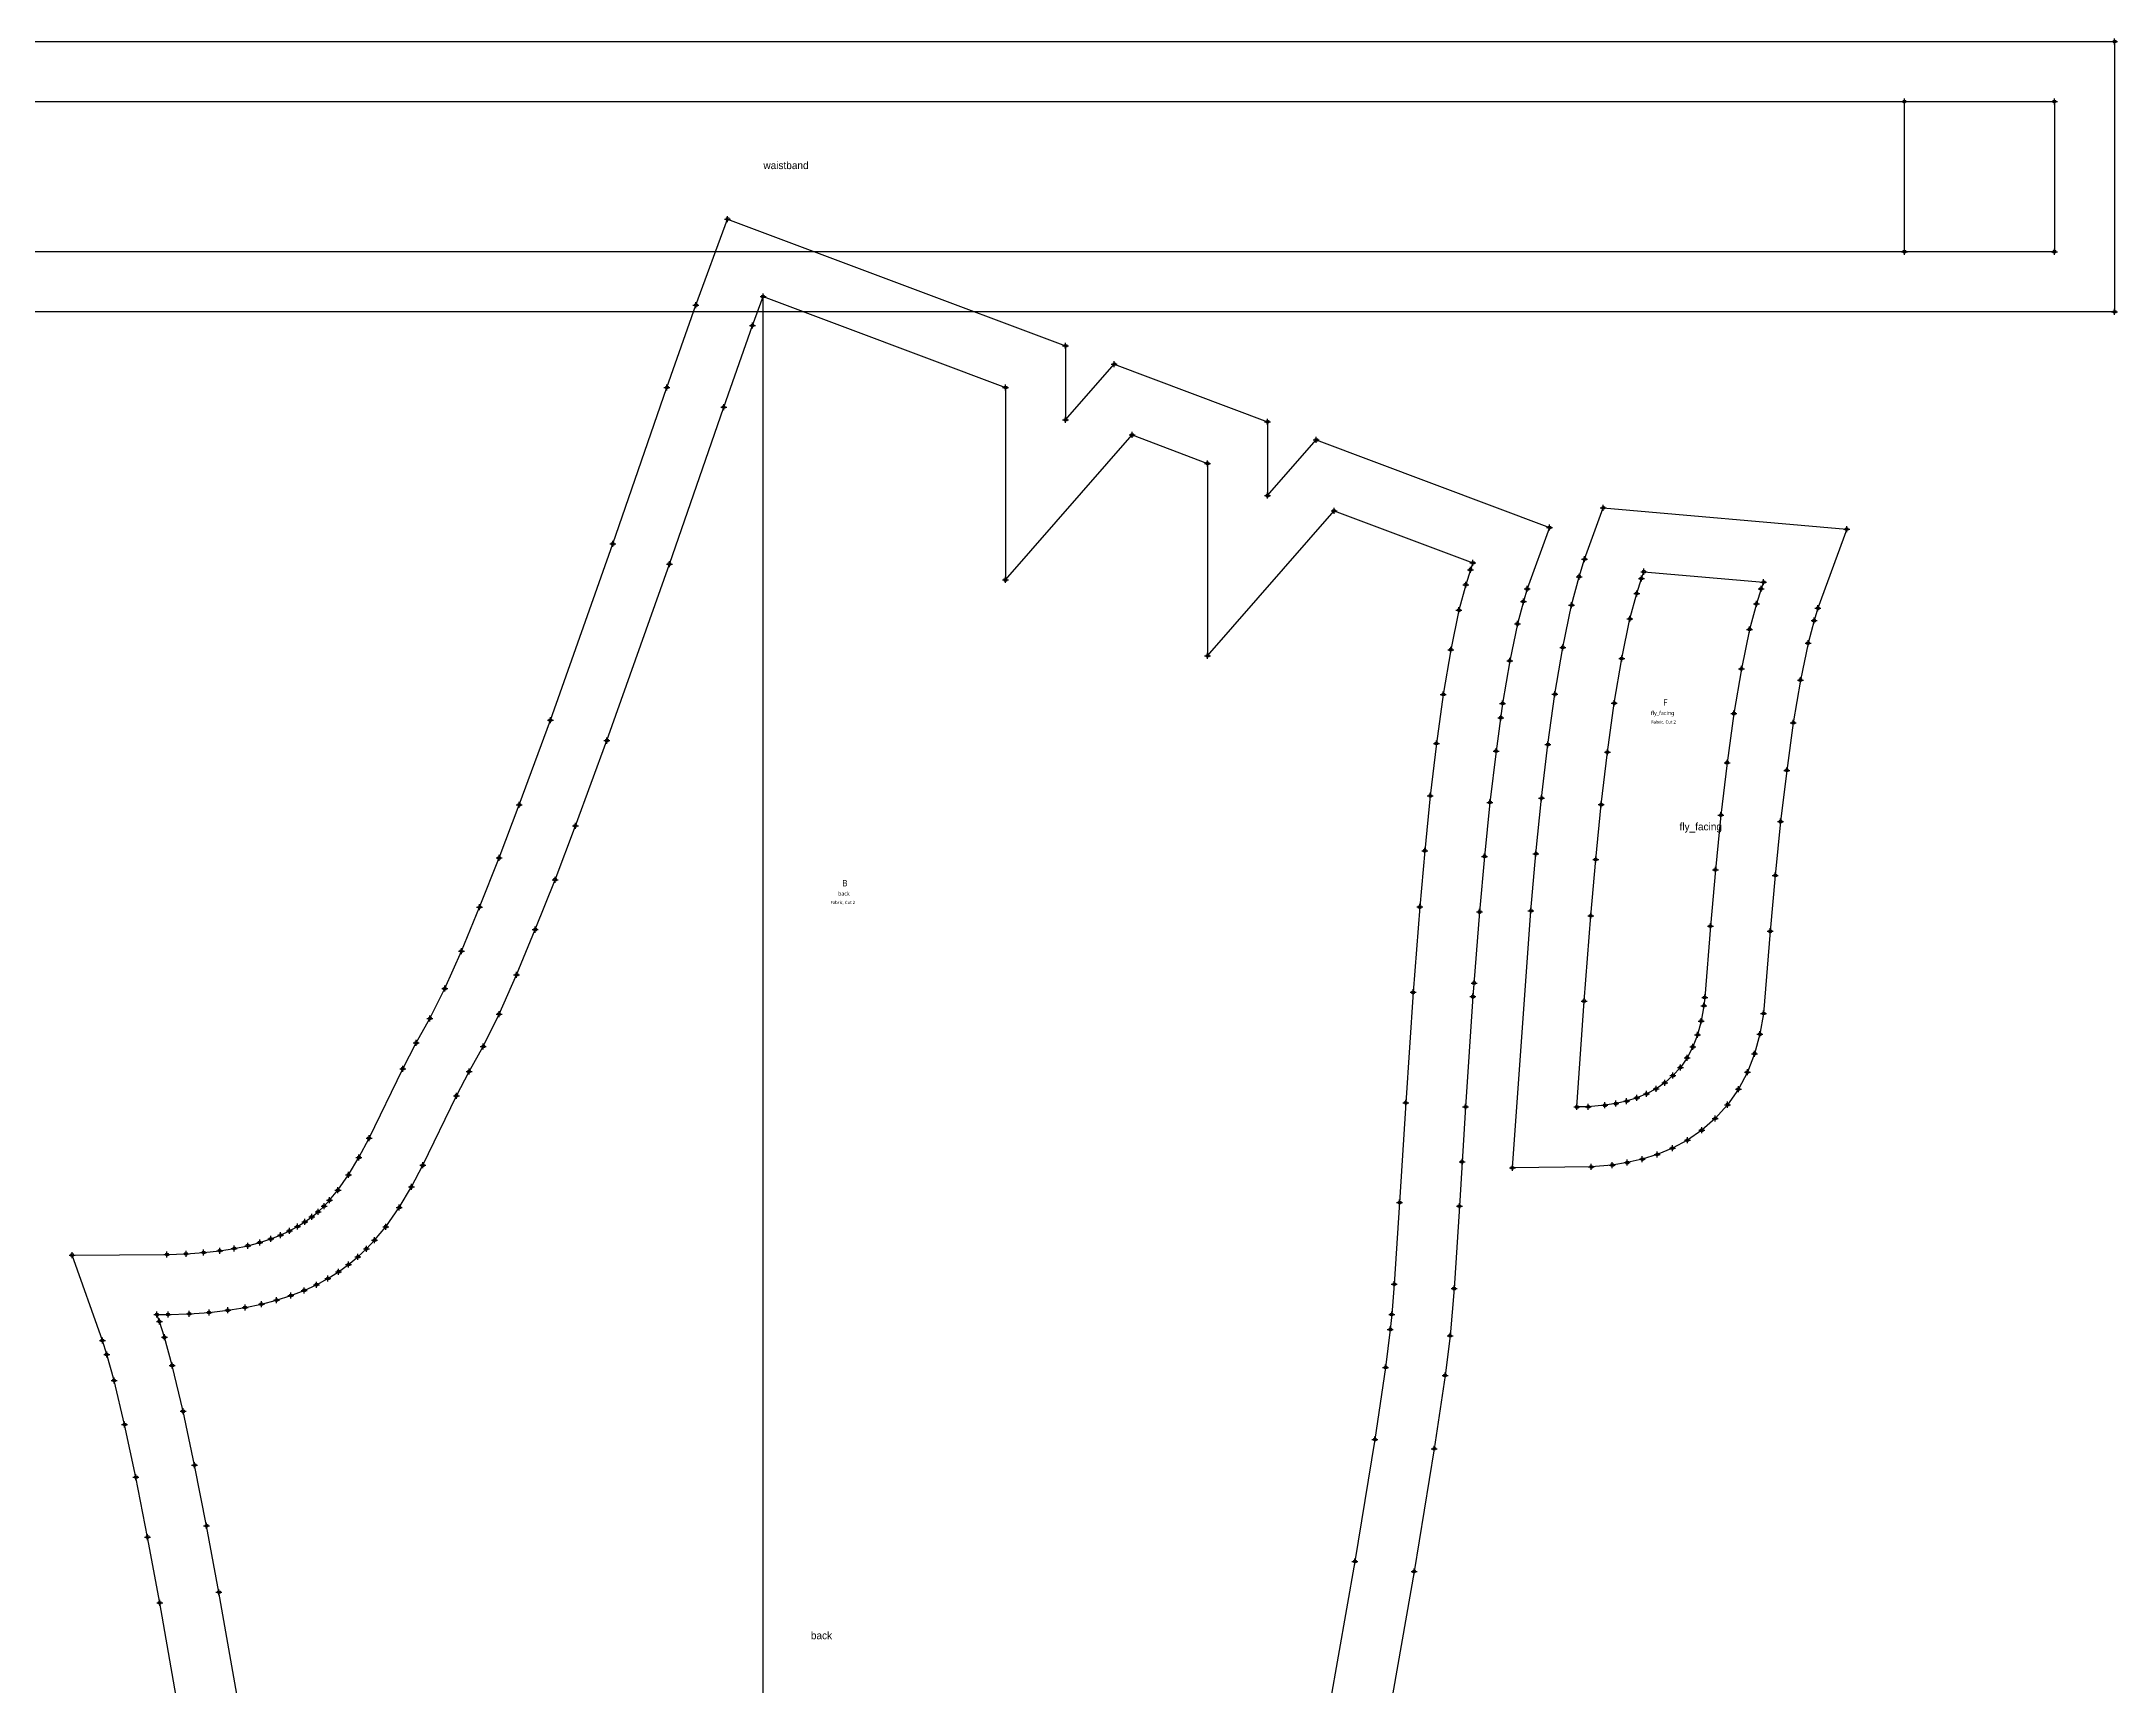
# Model space of a CAD drawing. Extents: x -1 to 1262, y -1 to 1096.
# Drawn here: x 571 to 1261, y 547 to 1095 of the extents above; entities that cross this region are included whole.
import ezdxf

# ---------------------------------------------------------------- set-up
doc = ezdxf.new("R2010")
doc.units = 0
doc.header["$PDMODE"] = 34
for name, color, linetype in [('1', 250, 'CONTINUOUS'), ('14', 250, 'CONTINUOUS'), ('15', 250, 'CONTINUOUS'), ('2', 250, 'CONTINUOUS'), ('3', 250, 'CONTINUOUS'), ('4', 250, 'CONTINUOUS'), ('7', 250, 'CONTINUOUS'), ('8', 250, 'CONTINUOUS'), ('80', 250, 'CONTINUOUS'), ('84', 250, 'CONTINUOUS'), ('85', 250, 'CONTINUOUS'), ('87', 250, 'CONTINUOUS')]:
    doc.layers.add(name, color=color, linetype=linetype)
doc.styles.add('YU GOTHIC UI', font='YU GOTHIC UI')
doc.styles.add('YU GOTHIC UI_BOLD', font='YU GOTHIC UI')

# ---------------------------------------------------------------- blocks, each defined once
blk = doc.blocks.new('FLY_FACING')
at = {"layer": '1'}
blk.add_lwpolyline([(1090.88, 939.26), (1171.98, 932.16), (1162.4, 905.83), (1161.09, 901.7), (1159.11, 894.19), (1156.55, 881.92), (1154.17, 867.69), (1151.98, 851.85), (1149.97, 834.77), (1148.15, 816.81), (1146.5, 798.26), (1144.29, 770.91), (1143.08, 763.99), (1141.3, 757.5), (1138.9, 751.38), (1135.9, 745.7), (1132.3, 740.53), (1128.2, 735.94), (1123.69, 731.99), (1118.89, 728.69), (1113.92, 726.03), (1108.89, 723.94), (1103.85, 722.36), (1098.87, 721.23), (1093.87, 720.44), (1086.9, 719.83), (1060.63, 719.48), (1066.78, 805.05), (1068.48, 824.08), (1070.36, 842.61), (1072.45, 860.42), (1074.78, 877.23), (1077.39, 892.79), (1080.32, 906.87), (1082.81, 916.32), (1084.66, 922.18), (1090.88, 939.26)], close=True, dxfattribs=at)
at = {"layer": '14'}
blk.add_lwpolyline([(1104.42, 918), (1144.27, 914.51), (1143.45, 912.26), (1141.88, 907.27), (1139.64, 898.78), (1136.89, 885.62), (1134.4, 870.72), (1132.14, 854.39), (1130.09, 836.95), (1128.24, 818.7), (1126.57, 799.96), (1124.71, 776.19), (1124.43, 773.44), (1123.54, 768.37), (1122.29, 763.81), (1120.7, 759.74), (1118.78, 756.13), (1116.58, 752.95), (1114.11, 750.19), (1111.39, 747.81), (1108.46, 745.8), (1105.34, 744.12), (1102.05, 742.76), (1098.63, 741.69), (1095.08, 740.88), (1091.45, 740.31), (1085.89, 739.82), (1082.14, 739.77), (1084.5, 775.03), (1086.72, 803.44), (1088.39, 822.19), (1090.24, 840.44), (1092.29, 857.88), (1094.55, 874.2), (1097.05, 889.1), (1099.79, 902.27), (1102.03, 910.75), (1103.6, 915.75), (1104.42, 918)], close=True, dxfattribs=at)
at = {"layer": '2'}
for p in [(1090.88, 939.26), (1090.88, 939.26), (1171.98, 932.16), (1084.66, 922.18), (1103.6, 915.75), (1104.42, 918), (1104.42, 918), (1144.27, 914.51), (1146.5, 798.26), (1084.5, 775.03), (1124.71, 776.19), (1082.14, 739.77), (1060.63, 719.48)]:
    blk.add_point(p, dxfattribs=at)
at = {"layer": '3'}
for p in [(1082.81, 916.32), (1143.45, 912.26), (1080.32, 906.87), (1102.03, 910.75), (1141.88, 907.27), (1162.4, 905.83), (1099.79, 902.27), (1139.64, 898.78), (1161.09, 901.7), (1077.39, 892.79), (1159.11, 894.19), (1097.05, 889.1), (1136.89, 885.62), (1074.78, 877.23), (1156.55, 881.92), (1094.55, 874.2), (1134.4, 870.72), (1154.17, 867.69), (1072.45, 860.42), (1092.29, 857.88), (1132.14, 854.39), (1151.98, 851.85), (1070.36, 842.61), (1090.24, 840.44), (1130.09, 836.95), (1149.97, 834.77), (1068.48, 824.08), (1088.39, 822.19), (1128.24, 818.7), (1148.15, 816.81), (1066.78, 805.05), (1086.72, 803.44), (1126.57, 799.96), (1124.43, 773.44), (1123.54, 768.37), (1144.29, 770.91), (1120.7, 759.74), (1122.29, 763.81), (1143.08, 763.99), (1116.58, 752.95), (1118.78, 756.13), (1141.3, 757.5), (1108.46, 745.8), (1111.39, 747.81), (1114.11, 750.19), (1135.9, 745.7), (1138.9, 751.38), (1085.89, 739.82), (1091.45, 740.31), (1095.08, 740.88), (1098.63, 741.69), (1102.05, 742.76), (1105.34, 744.12), (1132.3, 740.53), (1123.69, 731.99), (1128.2, 735.94), (1113.92, 726.03), (1118.89, 728.69), (1086.9, 719.83), (1093.87, 720.44), (1098.87, 721.23), (1103.85, 722.36), (1108.89, 723.94)]:
    blk.add_point(p, dxfattribs=at)
at = {"layer": '84'}
blk.add_lwpolyline([(1090.88, 939.26), (1171.98, 932.16), (1162.4, 905.83), (1161.09, 901.7), (1159.11, 894.19), (1156.55, 881.92), (1154.17, 867.69), (1151.98, 851.85), (1149.97, 834.77), (1148.15, 816.81), (1146.5, 798.26), (1144.29, 770.91), (1143.08, 763.99), (1141.3, 757.5), (1138.9, 751.38), (1135.9, 745.7), (1132.3, 740.53), (1128.2, 735.94), (1123.69, 731.99), (1118.89, 728.69), (1113.92, 726.03), (1108.89, 723.94), (1103.85, 722.36), (1098.87, 721.23), (1093.87, 720.44), (1086.9, 719.83), (1060.63, 719.48), (1066.78, 805.05), (1068.48, 824.08), (1070.36, 842.61), (1072.45, 860.42), (1074.78, 877.23), (1077.39, 892.79), (1080.32, 906.87), (1082.81, 916.32), (1084.66, 922.18), (1090.88, 939.26)], close=True, dxfattribs=at)
at = {"layer": '87'}
blk.add_lwpolyline([(1104.42, 918), (1144.27, 914.51), (1143.45, 912.26), (1141.88, 907.27), (1139.64, 898.78), (1136.89, 885.62), (1134.4, 870.72), (1132.14, 854.39), (1130.09, 836.95), (1128.24, 818.7), (1126.57, 799.96), (1124.71, 776.19), (1124.43, 773.44), (1123.54, 768.37), (1122.29, 763.81), (1120.7, 759.74), (1118.78, 756.13), (1116.58, 752.95), (1114.11, 750.19), (1111.39, 747.81), (1108.46, 745.8), (1105.34, 744.12), (1102.05, 742.76), (1098.63, 741.69), (1095.08, 740.88), (1091.45, 740.31), (1085.89, 739.82), (1082.14, 739.77), (1084.5, 775.03), (1086.72, 803.44), (1088.39, 822.19), (1090.24, 840.44), (1092.29, 857.88), (1094.55, 874.2), (1097.05, 889.1), (1099.79, 902.27), (1102.03, 910.75), (1103.6, 915.75), (1104.42, 918)], close=True, dxfattribs=at)
at = {"layer": '1'}
for s, height, style, p in [('fly_facing', 1.323, 'YU GOTHIC UI_BOLD', (1106.75, 870.26)), ('F', 2.12, 'YU GOTHIC UI_BOLD', (1110.85, 873.35)), ('Fabric, Cut 2', 1.0583, 'YU GOTHIC UI', (1106.88, 867.44))]:
    blk.add_text(s, height=height, dxfattribs=dict(at, style=style)).set_placement(p)
at = {"layer": '15'}
blk.add_text('fly_facing', height=2.5, dxfattribs=at).set_placement((1116.3, 831.87))
blk = doc.blocks.new('BACK')
at = {"layer": '1'}
blk.add_lwpolyline([(799.25, 1035.42), (911.82, 993.18), (911.81, 968.57), (928, 987.11), (979.11, 967.92), (979.1, 943.32), (995.29, 961.85), (1073.03, 932.68), (1065.59, 912.23), (1064.29, 908.1), (1062.3, 900.59), (1059.75, 888.32), (1057.36, 874.09), (1055.17, 858.25), (1053.16, 841.17), (1051.34, 823.21), (1049.69, 804.69), (1047.49, 776.5), (1045.04, 739.83), (1043, 706.73), (1041.2, 679.27), (1039.86, 663.58), (1038.21, 650.35), (1034.62, 625.95), (1027.87, 585.06), (1019.57, 537.72), (1005.58, 460.57), (987.27, 361.04), (978.55, 311.78), (975.26, 289.26), (969.92, 249.54), (963.76, 206.52), (960.29, 185.29), (957.82, 171.52), (955.18, 158.28), (952.36, 145.68), (949.32, 133.83), (946.05, 122.94), (939.61, 104.63), (907.36, 104.63), (905.86, 104.34), (897.12, 102.17), (880.23, 97.5), (860.4, 92.22), (846.39, 88.96), (835.79, 86.96), (828.64, 85.88), (821.56, 85.09), (814.52, 84.66), (807.61, 84.66), (800.56, 85.09), (793.49, 85.88), (786.34, 86.96), (775.73, 88.96), (761.73, 92.22), (741.9, 97.5), (725, 102.17), (716.27, 104.34), (701.67, 107.16), (696.14, 122.72), (692.72, 133.31), (689.32, 144.92), (685.94, 157.36), (680.97, 177.16), (674.54, 205.25), (668.46, 234.01), (662.87, 262.17), (655.59, 300.88), (648.63, 340.54), (641.23, 385.65), (629.08, 461.74), (616.38, 539.01), (610.13, 574.64), (606.08, 596.56), (602.16, 616.5), (598.41, 634.02), (594.89, 648.69), (592.48, 657.38), (591.03, 662), (580.94, 690.47), (612.5, 690.64), (618.89, 690.86), (624.72, 691.28), (630.08, 691.88), (634.96, 692.66), (639.41, 693.58), (643.44, 694.64), (647.08, 695.82), (650.36, 697.1), (653.33, 698.48), (656.02, 699.94), (658.48, 701.49), (660.75, 703.13), (662.86, 704.88), (664.86, 706.76), (666.71, 708.71), (669.49, 712.04), (673.04, 717.14), (676.46, 722.91), (679.85, 729.36), (691.07, 752.51), (695.56, 761.1), (700.13, 769.24), (705.02, 779.17), (710.58, 791.67), (716.66, 806.31), (723.12, 822.67), (729.85, 840.35), (740.23, 868.53), (761.01, 927.22), (779.05, 979.34), (788.67, 1006.71), (799.25, 1035.42)], close=True, dxfattribs=at)
at = {"layer": '14'}
blk.add_lwpolyline([(811.06, 1009.63), (891.81, 979.32), (891.8, 915.24), (933.94, 963.51), (959.11, 954.07), (959.09, 889.99), (1001.24, 938.26), (1047.46, 920.91), (1046.65, 918.66), (1045.07, 913.67), (1042.83, 905.18), (1040.09, 892.02), (1037.59, 877.11), (1035.33, 860.79), (1033.28, 843.35), (1031.43, 825.1), (1029.76, 806.36), (1027.54, 777.94), (1025.08, 741.17), (1023.03, 707.96), (1021.26, 680.78), (1020.44, 670.63), (1019.96, 665.67), (1018.39, 653.04), (1014.86, 629.03), (1008.15, 588.42), (999.87, 541.17), (985.9, 464.14), (967.6, 364.66), (960.44, 324.63), (958.81, 314.97), (955.46, 292.04), (950.11, 252.29), (945.89, 222.37), (943.99, 209.55), (940.58, 188.67), (938.16, 175.24), (935.61, 162.42), (932.91, 150.35), (930.05, 139.2), (927.03, 129.14), (925.44, 124.63), (905.44, 124.63), (901.55, 123.87), (892.05, 121.52), (874.99, 116.8), (855.56, 111.62), (842.27, 108.54), (832.44, 106.68), (826.04, 105.71), (819.84, 105.02), (813.9, 104.66), (808.22, 104.66), (802.28, 105.02), (796.08, 105.71), (789.69, 106.68), (779.86, 108.54), (766.57, 111.62), (747.14, 116.8), (730.07, 121.52), (720.58, 123.87), (716.69, 124.63), (715.08, 129.14), (711.83, 139.2), (708.57, 150.35), (705.29, 162.42), (700.41, 181.83), (694.07, 209.55), (688.05, 238.03), (682.5, 265.96), (675.27, 304.46), (671.69, 324.63), (668.35, 343.89), (660.96, 388.89), (648.83, 464.89), (636.1, 542.35), (629.82, 578.19), (625.73, 600.31), (621.75, 620.52), (617.91, 638.44), (614.26, 653.7), (611.66, 663.07), (609.99, 668.35), (609.19, 670.63), (612.9, 670.65), (619.95, 670.89), (626.56, 671.36), (632.76, 672.06), (638.57, 672.98), (643.99, 674.11), (649.06, 675.44), (653.79, 676.97), (658.2, 678.69), (662.31, 680.59), (666.13, 682.67), (669.69, 684.91), (673.01, 687.32), (676.1, 689.87), (678.97, 692.57), (681.66, 695.41), (685.4, 699.9), (689.87, 706.32), (693.92, 713.15), (697.7, 720.35), (708.93, 743.52), (713.14, 751.57), (717.84, 759.92), (723.13, 770.69), (728.95, 783.77), (735.19, 798.8), (741.77, 815.44), (748.58, 833.34), (759.04, 861.73), (779.86, 920.54), (797.95, 972.8), (807.49, 999.93), (811.06, 1009.63)], close=True, dxfattribs=at)
at = {"layer": '2'}
for p in [(799.25, 1035.42), (799.25, 1035.42), (811.06, 1009.63), (811.06, 1009.63), (788.67, 1006.71), (807.49, 999.93), (911.82, 993.18), (928, 987.11), (891.81, 979.32), (911.81, 968.57), (979.11, 967.92), (933.94, 963.51), (995.29, 961.85), (959.11, 954.07), (979.1, 943.32), (1001.24, 938.26), (1073.03, 932.68), (1047.46, 920.91), (891.8, 915.24), (959.09, 889.99), (1037.59, 877.11), (1057.36, 874.09), (1029.76, 806.36), (1049.69, 804.69), (695.56, 761.1), (713.14, 751.57), (1025.08, 741.17), (1045.04, 739.83), (580.94, 690.47), (1041.2, 679.27), (609.19, 670.63), (1020.44, 670.63), (987.27, 361.04), (671.69, 324.63), (960.44, 324.63), (655.59, 300.88), (969.92, 249.54), (945.89, 222.37), (716.69, 124.63), (905.44, 124.63), (925.44, 124.63), (701.67, 107.16), (813.9, 104.66), (907.36, 104.63), (939.61, 104.63), (814.52, 84.66)]:
    blk.add_point(p, dxfattribs=at)
at = {"layer": '3'}
for p in [(779.05, 979.34), (797.95, 972.8), (761.01, 927.22), (779.86, 920.54), (1046.65, 918.66), (1045.07, 913.67), (1065.59, 912.23), (1042.83, 905.18), (1064.29, 908.1), (1062.3, 900.59), (1040.09, 892.02), (1059.75, 888.32), (740.23, 868.53), (759.04, 861.73), (1035.33, 860.79), (1055.17, 858.25), (1033.28, 843.35), (729.85, 840.35), (1053.16, 841.17), (748.58, 833.34), (723.12, 822.67), (1031.43, 825.1), (1051.34, 823.21), (741.77, 815.44), (716.66, 806.31), (735.19, 798.8), (710.58, 791.67), (728.95, 783.77), (705.02, 779.17), (1027.54, 777.94), (1047.49, 776.5), (700.13, 769.24), (723.13, 770.69), (717.84, 759.92), (691.07, 752.51), (708.93, 743.52), (679.85, 729.36), (676.46, 722.91), (697.7, 720.35), (669.49, 712.04), (673.04, 717.14), (693.92, 713.15), (662.86, 704.88), (664.86, 706.76), (666.71, 708.71), (689.87, 706.32), (1023.03, 707.96), (1043, 706.73), (653.33, 698.48), (656.02, 699.94), (658.48, 701.49), (660.75, 703.13), (685.4, 699.9), (612.5, 690.64), (618.89, 690.86), (624.72, 691.28), (630.08, 691.88), (634.96, 692.66), (639.41, 693.58), (643.44, 694.64), (647.08, 695.82), (650.36, 697.1), (678.97, 692.57), (681.66, 695.41), (669.69, 684.91), (673.01, 687.32), (676.1, 689.87), (653.79, 676.97), (658.2, 678.69), (662.31, 680.59), (666.13, 682.67), (1021.26, 680.78), (612.9, 670.65), (619.95, 670.89), (626.56, 671.36), (632.76, 672.06), (638.57, 672.98), (643.99, 674.11), (649.06, 675.44), (609.99, 668.35), (611.66, 663.07), (1019.96, 665.67), (1039.86, 663.58), (591.03, 662), (592.48, 657.38), (614.26, 653.7), (1018.39, 653.04), (1038.21, 650.35), (594.89, 648.69), (617.91, 638.44), (598.41, 634.02), (1014.86, 629.03), (1034.62, 625.95), (602.16, 616.5), (621.75, 620.52), (606.08, 596.56), (625.73, 600.31), (1008.15, 588.42), (1027.87, 585.06), (610.13, 574.64), (629.82, 578.19), (616.38, 539.01), (636.1, 542.35), (999.87, 541.17), (1019.57, 537.72), (648.83, 464.89), (985.9, 464.14), (629.08, 461.74), (1005.58, 460.57), (660.96, 388.89), (641.23, 385.65), (967.6, 364.66), (648.63, 340.54), (668.35, 343.89), (958.81, 314.97), (978.55, 311.78), (675.27, 304.46), (955.46, 292.04), (975.26, 289.26), (682.5, 265.96), (662.87, 262.17), (950.11, 252.29), (688.05, 238.03), (668.46, 234.01), (694.07, 209.55), (943.99, 209.55), (674.54, 205.25), (963.76, 206.52), (940.58, 188.67), (700.41, 181.83), (960.29, 185.29), (680.97, 177.16), (938.16, 175.24), (957.82, 171.52), (705.29, 162.42), (935.61, 162.42), (685.94, 157.36), (955.18, 158.28), (708.57, 150.35), (932.91, 150.35), (952.36, 145.68), (689.32, 144.92), (711.83, 139.2), (930.05, 139.2), (692.72, 133.31), (949.32, 133.83), (715.08, 129.14), (927.03, 129.14), (696.14, 122.72), (720.58, 123.87), (730.07, 121.52), (892.05, 121.52), (901.55, 123.87), (946.05, 122.94), (747.14, 116.8), (766.57, 111.62), (855.56, 111.62), (874.99, 116.8), (716.27, 104.34), (779.86, 108.54), (789.69, 106.68), (796.08, 105.71), (802.28, 105.02), (808.22, 104.66), (819.84, 105.02), (826.04, 105.71), (832.44, 106.68), (842.27, 108.54), (905.86, 104.34), (725, 102.17), (741.9, 97.5), (880.23, 97.5), (897.12, 102.17), (761.73, 92.22), (860.4, 92.22), (775.73, 88.96), (786.34, 86.96), (793.49, 85.88), (800.56, 85.09), (807.61, 84.66), (821.56, 85.09), (828.64, 85.88), (835.79, 86.96), (846.39, 88.96)]:
    blk.add_point(p, dxfattribs=at)
at = {"layer": '4'}
for p in [(1056.75, 869.37, 10), (1043.89, 721.49, 10)]:
    blk.add_point(p, dxfattribs=at)
at = {"layer": '7'}
blk.add_line((811.06, 124.63), (811.06, 1009.63), dxfattribs=at)
at = {"layer": '80'}
for p in [(1047.88, 781.03, 10), (965.54, 219.55, 10)]:
    blk.add_point(p, dxfattribs=at)
at = {"layer": '84'}
blk.add_lwpolyline([(799.25, 1035.42), (911.82, 993.18), (911.81, 968.57), (928, 987.11), (979.11, 967.92), (979.1, 943.32), (995.29, 961.85), (1073.03, 932.68), (1065.59, 912.23), (1064.29, 908.1), (1062.3, 900.59), (1059.75, 888.32), (1057.36, 874.09), (1055.17, 858.25), (1053.16, 841.17), (1051.34, 823.21), (1049.69, 804.69), (1047.49, 776.5), (1045.04, 739.83), (1043, 706.73), (1041.2, 679.27), (1039.86, 663.58), (1038.21, 650.35), (1034.62, 625.95), (1027.87, 585.06), (1019.57, 537.72), (1005.58, 460.57), (987.27, 361.04), (978.55, 311.78), (975.26, 289.26), (969.92, 249.54), (963.76, 206.52), (960.29, 185.29), (957.82, 171.52), (955.18, 158.28), (952.36, 145.68), (949.32, 133.83), (946.05, 122.94), (939.61, 104.63), (907.36, 104.63), (905.86, 104.34), (897.12, 102.17), (880.23, 97.5), (860.4, 92.22), (846.39, 88.96), (835.79, 86.96), (828.64, 85.88), (821.56, 85.09), (814.52, 84.66), (807.61, 84.66), (800.56, 85.09), (793.49, 85.88), (786.34, 86.96), (775.73, 88.96), (761.73, 92.22), (741.9, 97.5), (725, 102.17), (716.27, 104.34), (701.67, 107.16), (696.14, 122.72), (692.72, 133.31), (689.32, 144.92), (685.94, 157.36), (680.97, 177.16), (674.54, 205.25), (668.46, 234.01), (662.87, 262.17), (655.59, 300.88), (648.63, 340.54), (641.23, 385.65), (629.08, 461.74), (616.38, 539.01), (610.13, 574.64), (606.08, 596.56), (602.16, 616.5), (598.41, 634.02), (594.89, 648.69), (592.48, 657.38), (591.03, 662), (580.94, 690.47), (612.5, 690.64), (618.89, 690.86), (624.72, 691.28), (630.08, 691.88), (634.96, 692.66), (639.41, 693.58), (643.44, 694.64), (647.08, 695.82), (650.36, 697.1), (653.33, 698.48), (656.02, 699.94), (658.48, 701.49), (660.75, 703.13), (662.86, 704.88), (664.86, 706.76), (666.71, 708.71), (669.49, 712.04), (673.04, 717.14), (676.46, 722.91), (679.85, 729.36), (691.07, 752.51), (695.56, 761.1), (700.13, 769.24), (705.02, 779.17), (710.58, 791.67), (716.66, 806.31), (723.12, 822.67), (729.85, 840.35), (740.23, 868.53), (761.01, 927.22), (779.05, 979.34), (788.67, 1006.71), (799.25, 1035.42)], close=True, dxfattribs=at)
at = {"layer": '87'}
blk.add_lwpolyline([(811.06, 1009.63), (891.81, 979.32), (891.8, 915.24), (933.94, 963.51), (959.11, 954.07), (959.09, 889.99), (1001.24, 938.26), (1047.46, 920.91), (1046.65, 918.66), (1045.07, 913.67), (1042.83, 905.18), (1040.09, 892.02), (1037.59, 877.11), (1035.33, 860.79), (1033.28, 843.35), (1031.43, 825.1), (1029.76, 806.36), (1027.54, 777.94), (1025.08, 741.17), (1023.03, 707.96), (1021.26, 680.78), (1020.44, 670.63), (1019.96, 665.67), (1018.39, 653.04), (1014.86, 629.03), (1008.15, 588.42), (999.87, 541.17), (985.9, 464.14), (967.6, 364.66), (960.44, 324.63), (958.81, 314.97), (955.46, 292.04), (950.11, 252.29), (945.89, 222.37), (943.99, 209.55), (940.58, 188.67), (938.16, 175.24), (935.61, 162.42), (932.91, 150.35), (930.05, 139.2), (927.03, 129.14), (925.44, 124.63), (905.44, 124.63), (901.55, 123.87), (892.05, 121.52), (874.99, 116.8), (855.56, 111.62), (842.27, 108.54), (832.44, 106.68), (826.04, 105.71), (819.84, 105.02), (813.9, 104.66), (808.22, 104.66), (802.28, 105.02), (796.08, 105.71), (789.69, 106.68), (779.86, 108.54), (766.57, 111.62), (747.14, 116.8), (730.07, 121.52), (720.58, 123.87), (716.69, 124.63), (715.08, 129.14), (711.83, 139.2), (708.57, 150.35), (705.29, 162.42), (700.41, 181.83), (694.07, 209.55), (688.05, 238.03), (682.5, 265.96), (675.27, 304.46), (671.69, 324.63), (668.35, 343.89), (660.96, 388.89), (648.83, 464.89), (636.1, 542.35), (629.82, 578.19), (625.73, 600.31), (621.75, 620.52), (617.91, 638.44), (614.26, 653.7), (611.66, 663.07), (609.99, 668.35), (609.19, 670.63), (612.9, 670.65), (619.95, 670.89), (626.56, 671.36), (632.76, 672.06), (638.57, 672.98), (643.99, 674.11), (649.06, 675.44), (653.79, 676.97), (658.2, 678.69), (662.31, 680.59), (666.13, 682.67), (669.69, 684.91), (673.01, 687.32), (676.1, 689.87), (678.97, 692.57), (681.66, 695.41), (685.4, 699.9), (689.87, 706.32), (693.92, 713.15), (697.7, 720.35), (708.93, 743.52), (713.14, 751.57), (717.84, 759.92), (723.13, 770.69), (728.95, 783.77), (735.19, 798.8), (741.77, 815.44), (748.58, 833.34), (759.04, 861.73), (779.86, 920.54), (797.95, 972.8), (807.49, 999.93), (811.06, 1009.63)], close=True, dxfattribs=at)
at = {"layer": '1'}
for s, height, style, p in [('B', 2.12, 'YU GOTHIC UI_BOLD', (837.38, 813.24)), ('Fabric, Cut 2', 1.0583, 'YU GOTHIC UI', (833.54, 807.33)), ('back', 1.323, 'YU GOTHIC UI_BOLD', (836.05, 810.15))]:
    blk.add_text(s, height=height, dxfattribs=dict(at, style=style)).set_placement(p)
at = {"layer": '1', "flags": 2}
for p in [(1057.36, 874.09), (1049.69, 804.69), (1045.04, 739.83), (969.92, 249.54)]:
    blk.add_attdef('Dependency', p, '', height=3, dxfattribs=at)
at = {"layer": '15'}
blk.add_text('back', height=2.5, dxfattribs=at).set_placement((826.98, 562.54))
blk = doc.blocks.new('WAISTBAND')
at = {"layer": '1'}
blk.add_lwpolyline([(361.17, 1094.54), (1261.17, 1094.54), (1261.17, 1004.54), (361.17, 1004.54), (361.17, 1094.54)], close=True, dxfattribs=at)
at = {"layer": '14'}
blk.add_lwpolyline([(381.17, 1074.54), (1241.17, 1074.54), (1241.17, 1024.54), (381.17, 1024.54), (381.17, 1074.54)], close=True, dxfattribs=at)
at = {"layer": '2'}
for p in [(1261.17, 1094.54), (1191.17, 1074.54), (1241.17, 1074.54), (1191.17, 1024.54), (1241.17, 1024.54), (1261.17, 1004.54)]:
    blk.add_point(p, dxfattribs=at)
at = {"layer": '8', "linetype": 'DOT'}
blk.add_lwpolyline([(1191.17, 1024.54), (1191.17, 1074.54)], dxfattribs=at)
at = {"layer": '84'}
blk.add_lwpolyline([(361.17, 1094.54), (1261.17, 1094.54), (1261.17, 1004.54), (361.17, 1004.54), (361.17, 1094.54)], close=True, dxfattribs=at)
at = {"layer": '85'}
blk.add_lwpolyline([(1191.17, 1024.54), (1191.17, 1074.54)], dxfattribs=at)
at = {"layer": '87'}
blk.add_lwpolyline([(381.17, 1074.54), (1241.17, 1074.54), (1241.17, 1024.54), (381.17, 1024.54), (381.17, 1074.54)], close=True, dxfattribs=at)
at = {"layer": '15'}
blk.add_text('waistband', height=2.5, dxfattribs=at).set_placement((811.17, 1052.04))

msp = doc.modelspace()

# ---------------------------------------------------------------- block references
at = {"layer": '1'}
for name in ['WAISTBAND', 'BACK', 'FLY_FACING']:
    msp.add_blockref(name, (0, 0), dxfattribs=at)

doc.saveas('drawing.dxf')
